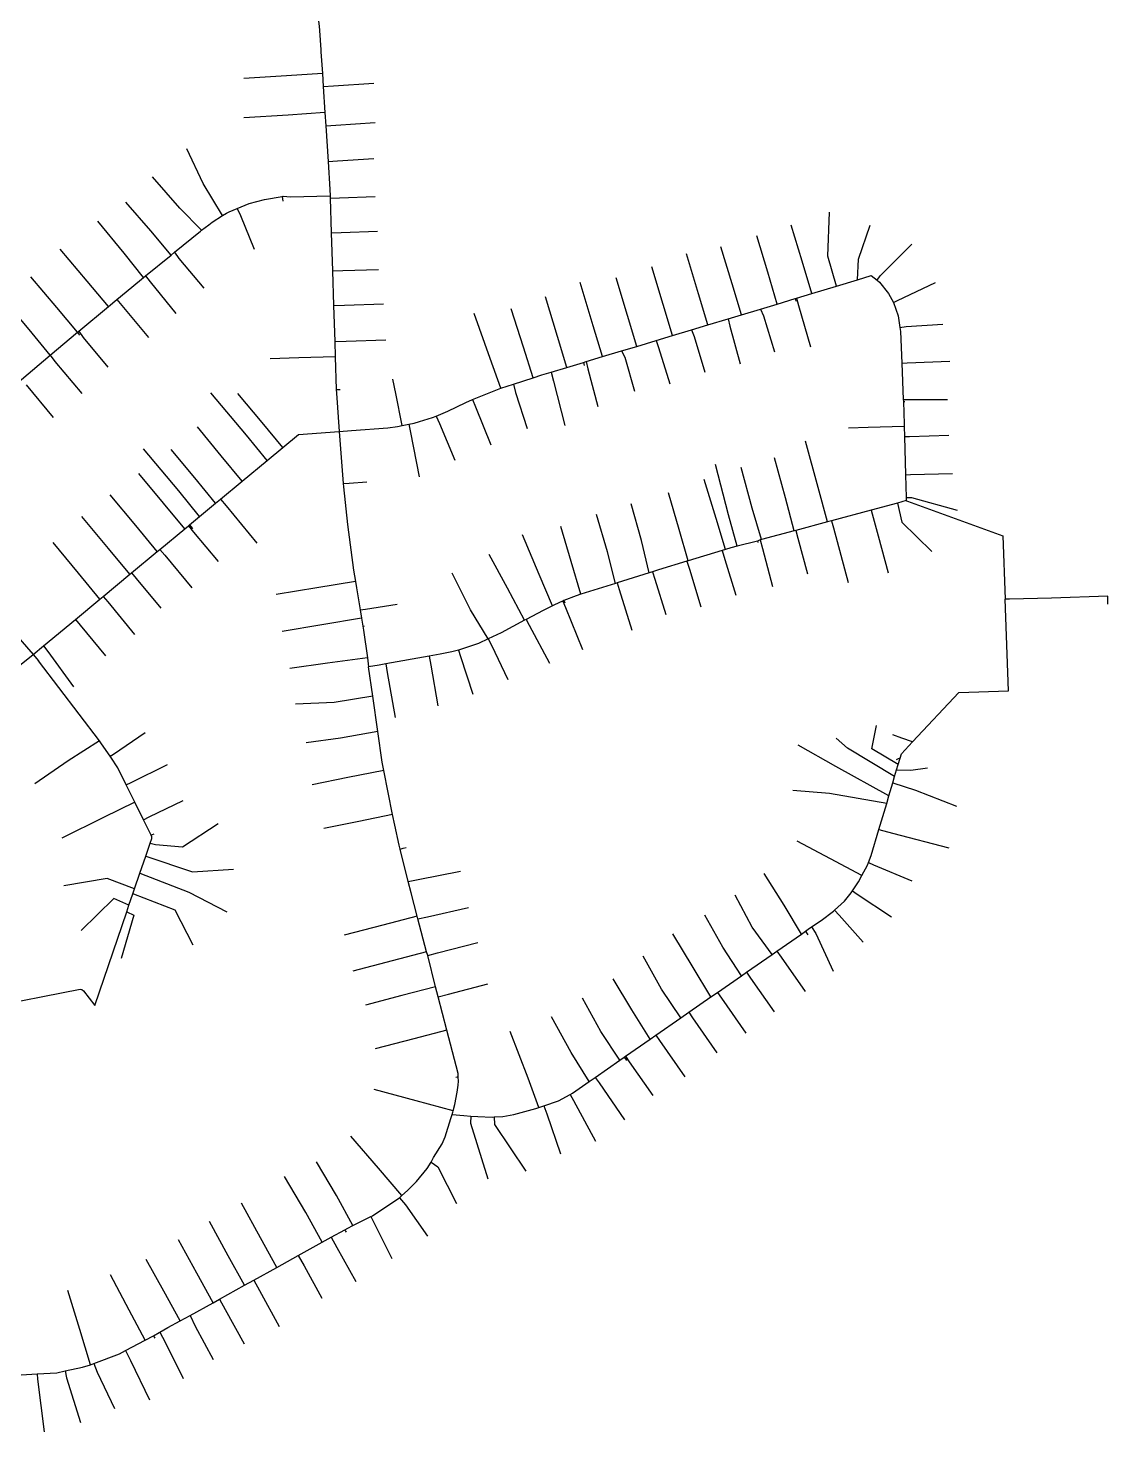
# Model space of a CAD drawing. Header units: inches. Extents: x 1024943 to 1043005, y 1856303 to 1868730.
# Drawn here: x 1041136 to 1042608, y 1863351 to 1865264 of the extents above; entities that cross this region are included whole.
import ezdxf

# ---------------------------------------------------------------- set-up
doc = ezdxf.new("R2010")
doc.units = ezdxf.units.IN
doc.header["$MEASUREMENT"] = 0
doc.layers.add('Water_Network', color=130, linetype='Continuous')

msp = doc.modelspace()

# ---------------------------------------------------------------- linework, layer by layer
at = {"layer": 'Water_Network', "elevation": 0}
for points in [[(1041489, 1865356.5), (1041496.9, 1865347.1), (1041508.6, 1865330.5), (1041517, 1865316.5), (1041525.5, 1865298.8), (1041530.7, 1865282.3), (1041530.9, 1865280.9), (1041533.1, 1865267.1), (1041533.5, 1865261.2), (1041535.2, 1865234.6), (1041535.4, 1865231.9)], [(1041535.4, 1865231.9), (1041537.3, 1865202.5), (1041538.4, 1865184.6), (1041540.7, 1865149.1), (1041541.9, 1865131.1), (1041545, 1865082.6), (1041547.5, 1865044.5)], [(1041535.4, 1865231.9), (1041537.3, 1865202.5), (1041538.4, 1865184.6), (1041540.7, 1865149.1), (1041541.9, 1865131.1), (1041545, 1865082.6), (1041547.5, 1865044.5)], [(1041488.5, 1865199.3), (1041430.4, 1865195.6)], [(1041537.3, 1865202.5), (1041488.5, 1865199.3)], [(1041552.5, 1865185.5), (1041607.5, 1865189.1)], [(1041538.4, 1865184.6), (1041552.5, 1865185.5)], [(1041540.7, 1865149.1), (1041490.8, 1865145.8)], [(1041490.8, 1865145.8), (1041430.4, 1865141.9)], [(1041541.9, 1865131.1), (1041555.5, 1865132)], [(1041555.5, 1865132), (1041609.1, 1865135.5)], [(1041375, 1865052.4), (1041352.4, 1865099.7)], [(1041545, 1865082.6), (1041558, 1865083.5)], [(1041558, 1865083.5), (1041607.5, 1865086.7)], [(1041343.2, 1865018.8), (1041305.8, 1865061.8)], [(1041203.8, 1864849.8), (1041205.6, 1864851.3), (1041245.6, 1864884.8), (1041257.2, 1864894.4), (1041277.5, 1864911.4), (1041293.4, 1864924.6), (1041296.1, 1864926.5), (1041331.1, 1864955), (1041335.9, 1864958.9), (1041371.1, 1864987.6), (1041372.7, 1864988.8), (1041382.4, 1864996.3), (1041386.9, 1864999.7), (1041401.1, 1865008.7), (1041406.6, 1865012.3), (1041410.3, 1865013.8), (1041421.3, 1865018.4), (1041437.5, 1865025.1), (1041458.5, 1865030.8), (1041482.3, 1865034.9)], [(1041203.8, 1864849.8), (1041205.6, 1864851.3), (1041245.6, 1864884.8), (1041257.2, 1864894.4), (1041277.5, 1864911.4), (1041293.4, 1864924.6), (1041296.1, 1864926.5), (1041331.1, 1864955), (1041335.9, 1864958.9), (1041371.1, 1864987.6), (1041372.7, 1864988.8), (1041382.4, 1864996.3), (1041386.9, 1864999.7), (1041401.1, 1865008.7), (1041406.6, 1865012.3), (1041410.3, 1865013.8), (1041421.3, 1865018.4), (1041437.5, 1865025.1), (1041458.5, 1865030.8), (1041482.3, 1865034.9)], [(1041401.1, 1865008.7), (1041375, 1865052.4)], [(1041482.3, 1865034.9), (1041483.7, 1865035.1), (1041493.7, 1865034.5)], [(1041482.3, 1865034.9), (1041483.7, 1865035.1), (1041493.7, 1865034.5)], [(1041482.3, 1865034.9), (1041482.9, 1865031.7)], [(1041493.7, 1865034.5), (1041547.8, 1865035.6)], [(1041493.7, 1865034.5), (1041547.8, 1865035.6)], [(1041547.5, 1865044.5), (1041547.8, 1865035.6)], [(1041547.5, 1865044.5), (1041547.8, 1865035.6)], [(1041547.8, 1865035.6), (1041547.9, 1865032.7), (1041549.4, 1864985.5), (1041551, 1864933.5), (1041552.6, 1864886.2), (1041554.1, 1864837.4), (1041554.8, 1864816.4), (1041556.2, 1864771.8)], [(1041547.8, 1865035.6), (1041547.9, 1865032.7), (1041549.4, 1864985.5), (1041551, 1864933.5), (1041552.6, 1864886.2), (1041554.1, 1864837.4), (1041554.8, 1864816.4), (1041556.2, 1864771.8)], [(1041560.5, 1865033.1), (1041609.1, 1865034.7)], [(1041303.6, 1864988.2), (1041269.6, 1865027)], [(1041372.7, 1864988.8), (1041343.2, 1865018.8)], [(1041421.3, 1865018.4), (1041425.5, 1865008.8)], [(1041482.9, 1865031.7), (1041483.4, 1865028.5)], [(1041547.9, 1865032.7), (1041560.5, 1865033.1)], [(1041267.2, 1864957.7), (1041231.3, 1865001.4)], [(1041425.5, 1865008.8), (1041444.4, 1864963)], [(1042191.2, 1864946.8), (1042176.4, 1864995.7)], [(1042226.1, 1864953.6), (1042228.4, 1865013.5)], [(1042268.2, 1864949.4), (1042283.7, 1864995.7)], [(1041331.1, 1864955), (1041303.6, 1864988.2)], [(1041549.4, 1864985.5), (1041562.8, 1864985.9)], [(1041562.8, 1864985.9), (1041612.4, 1864987.5)], [(1042144.2, 1864931.7), (1042129.3, 1864981)], [(1041216.6, 1864919.5), (1041180.1, 1864963.1)], [(1041293.4, 1864924.6), (1041267.2, 1864957.7)], [(1041335.9, 1864958.9), (1041341.7, 1864950.4)], [(1042095.8, 1864915.7), (1042080.5, 1864966.4)], [(1042297.5, 1864926.8), (1042340.6, 1864969.7)], [(1041341.7, 1864950.4), (1041375.7, 1864909.7)], [(1042001.6, 1864887.7), (1041986.2, 1864938.8)], [(1042049.8, 1864902), (1042033.4, 1864956.7)], [(1042204.6, 1864902.6), (1042191.2, 1864946.8)], [(1042237.8, 1864912.7), (1042226.1, 1864953.6)], [(1042266.6, 1864921.4), (1042268.2, 1864949.4)], [(1041175.2, 1864883.4), (1041139.8, 1864925.2)], [(1041245.6, 1864884.8), (1041216.6, 1864919.5)], [(1041296.1, 1864926.5), (1041302.5, 1864918.7)], [(1041302.5, 1864918.7), (1041337.7, 1864875.3)], [(1041551, 1864933.5), (1041565.4, 1864934)], [(1041565.4, 1864934), (1041614, 1864935.5)], [(1041953, 1864872.6), (1041937.5, 1864924.1)], [(1042157.3, 1864888.3), (1042144.2, 1864931.7)], [(1042181.7, 1864895.7), (1042183.3, 1864896.1), (1042204.6, 1864902.6), (1042237.8, 1864912.7), (1042266.6, 1864921.4), (1042285.3, 1864927), (1042293.2, 1864920.9), (1042296.5, 1864918.3), (1042309, 1864902.6), (1042315.7, 1864890.4), (1042322, 1864872.3), (1042324.4, 1864856.5), (1042325.3, 1864851), (1042326.9, 1864807.8), (1042328.9, 1864758), (1042329.4, 1864755.3)], [(1042181.7, 1864895.7), (1042183.3, 1864896.1), (1042204.6, 1864902.6), (1042237.8, 1864912.7), (1042266.6, 1864921.4), (1042285.3, 1864927), (1042293.2, 1864920.9), (1042296.5, 1864918.3), (1042309, 1864902.6), (1042315.7, 1864890.4), (1042322, 1864872.3), (1042324.4, 1864856.5), (1042325.3, 1864851), (1042326.9, 1864807.8), (1042328.9, 1864758), (1042329.4, 1864755.3)], [(1042293.2, 1864920.9), (1042297.5, 1864926.8)], [(1041906.4, 1864858.8), (1041888.7, 1864917.6)], [(1042062.6, 1864859.8), (1042049.8, 1864902)], [(1042108.5, 1864873.6), (1042095.8, 1864915.7)], [(1042321.3, 1864893.1), (1042373.1, 1864917.6)], [(1041137.9, 1864853.6), (1041102, 1864896.5)], [(1041203.8, 1864849.8), (1041175.2, 1864883.4)], [(1041257.2, 1864894.4), (1041263.8, 1864886.5)], [(1041263.8, 1864886.5), (1041300.3, 1864842.8)], [(1041552.6, 1864886.2), (1041567.5, 1864886.7)], [(1041567.5, 1864886.7), (1041620.5, 1864888.4)], [(1041811.3, 1864829.5), (1041794.4, 1864881.9)], [(1041857.8, 1864844.2), (1041841.6, 1864898.1)], [(1041893, 1864808.7), (1041896.8, 1864809.8), (1041919.2, 1864816.6), (1041945.2, 1864824.4), (1041965.7, 1864830.6), (1041992.4, 1864838.6), (1042014.4, 1864845.3), (1042040.5, 1864853.1), (1042062.6, 1864859.8), (1042090.2, 1864868.1), (1042108.5, 1864873.6), (1042134.5, 1864881.4)], [(1041893, 1864808.7), (1041896.8, 1864809.8), (1041919.2, 1864816.6), (1041945.2, 1864824.4), (1041965.7, 1864830.6), (1041992.4, 1864838.6), (1042014.4, 1864845.3), (1042040.5, 1864853.1), (1042062.6, 1864859.8), (1042090.2, 1864868.1), (1042108.5, 1864873.6), (1042134.5, 1864881.4)], [(1042014.4, 1864845.3), (1042001.6, 1864887.7)], [(1042134.5, 1864881.4), (1042157.3, 1864888.3), (1042181.7, 1864895.7)], [(1042134.5, 1864881.4), (1042157.3, 1864888.3), (1042181.7, 1864895.7)], [(1042134.5, 1864881.4), (1042138.7, 1864872.2)], [(1042181.7, 1864895.7), (1042182.2, 1864894)], [(1042182.2, 1864894), (1042182.7, 1864892.3)], [(1042183.3, 1864896.1), (1042186.1, 1864886.1)], [(1042186.1, 1864886.1), (1042202.4, 1864829.9)], [(1042315.7, 1864890.4), (1042321.3, 1864893.1)], [(1041765.8, 1864814.2), (1041744.1, 1864875.4)], [(1041965.7, 1864830.6), (1041953, 1864872.6)], [(1042090.2, 1864868.1), (1042092.6, 1864858.2)], [(1042138.7, 1864872.2), (1042153.5, 1864823.1)], [(1040968, 1864652.5), (1040973.6, 1864657.1), (1041011.1, 1864688.5), (1041013.4, 1864690.4), (1041049.2, 1864720.4), (1041051.5, 1864722.3), (1041087.7, 1864752.6), (1041089.2, 1864753.9), (1041125.5, 1864784.2), (1041127.1, 1864785.6), (1041166.5, 1864818.5), (1041203.8, 1864849.8)], [(1040968, 1864652.5), (1040973.6, 1864657.1), (1041011.1, 1864688.5), (1041013.4, 1864690.4), (1041049.2, 1864720.4), (1041051.5, 1864722.3), (1041087.7, 1864752.6), (1041089.2, 1864753.9), (1041125.5, 1864784.2), (1041127.1, 1864785.6), (1041166.5, 1864818.5), (1041203.8, 1864849.8)], [(1041166.5, 1864818.5), (1041137.9, 1864853.6)], [(1041203.8, 1864849.8), (1041204.8, 1864847.7)], [(1041204.8, 1864847.7), (1041206.2, 1864845.9)], [(1041205.6, 1864851.3), (1041211.3, 1864842.6)], [(1041211.3, 1864842.6), (1041245.1, 1864802.2)], [(1041870.6, 1864801.9), (1041857.8, 1864844.2)], [(1041919.2, 1864816.6), (1041906.4, 1864858.8)], [(1042040.5, 1864853.1), (1042043.8, 1864844.2)], [(1042043.8, 1864844.2), (1042058.6, 1864795.5)], [(1042092.6, 1864858.2), (1042106.8, 1864806.7)], [(1042324.4, 1864856.5), (1042332.9, 1864857.8)], [(1042332.9, 1864857.8), (1042382.9, 1864860.7)], [(1041554.1, 1864837.4), (1041569.7, 1864837.9)], [(1041569.7, 1864837.9), (1041623.8, 1864839.6)], [(1041824.7, 1864787.9), (1041811.3, 1864829.5)], [(1041945.2, 1864824.4), (1041949.3, 1864815.8)], [(1041992.4, 1864838.6), (1041995.3, 1864828.9)], [(1041995.3, 1864828.9), (1042010.8, 1864779.4)], [(1041166.5, 1864818.5), (1041172.7, 1864810.2)], [(1041172.7, 1864810.2), (1041209.3, 1864766.4)], [(1041505.3, 1864814.8), (1041466.1, 1864813.6)], [(1041554.8, 1864816.4), (1041505.3, 1864814.8)], [(1041577.1, 1864716), (1041626.5, 1864719.8), (1041639.6, 1864721.6), (1041646, 1864722.8), (1041655.1, 1864724.6), (1041662.2, 1864726), (1041669.7, 1864728.1), (1041687.2, 1864733.9), (1041692.4, 1864735.7), (1041708.3, 1864742.5), (1041732.7, 1864754.3), (1041741.9, 1864758), (1041780.3, 1864773.6), (1041797.7, 1864779.2), (1041824.7, 1864787.9), (1041836.3, 1864791.6), (1041849.3, 1864795.5), (1041870.6, 1864801.9), (1041893, 1864808.7)], [(1041577.1, 1864716), (1041626.5, 1864719.8), (1041639.6, 1864721.6), (1041646, 1864722.8), (1041655.1, 1864724.6), (1041662.2, 1864726), (1041669.7, 1864728.1), (1041687.2, 1864733.9), (1041692.4, 1864735.7), (1041708.3, 1864742.5), (1041732.7, 1864754.3), (1041741.9, 1864758), (1041780.3, 1864773.6), (1041797.7, 1864779.2), (1041824.7, 1864787.9), (1041836.3, 1864791.6), (1041849.3, 1864795.5), (1041870.6, 1864801.9), (1041893, 1864808.7)], [(1041780.3, 1864773.6), (1041765.8, 1864814.2)], [(1041893, 1864808.7), (1041893.6, 1864806.7)], [(1041893.6, 1864806.7), (1041894.2, 1864804.6)], [(1041896.8, 1864809.8), (1041898.9, 1864800.1)], [(1041949.3, 1864815.8), (1041962.8, 1864769.5)], [(1042326.9, 1864807.8), (1042334.2, 1864808.1)], [(1042334.2, 1864808.1), (1042392.6, 1864810.4)], [(1041637.4, 1864766.4), (1041633.5, 1864786)], [(1041849.3, 1864795.5), (1041852.5, 1864783.4)], [(1041898.9, 1864800.1), (1041912.7, 1864748.6)], [(1041133.4, 1864778), (1041170.3, 1864733.9)], [(1041433.9, 1864709.7), (1041385.3, 1864767.5)], [(1041455.1, 1864726.8), (1041422.2, 1864766.4)], [(1041556.2, 1864771.8), (1041558.9, 1864771.9)], [(1041556.2, 1864771.8), (1041556.4, 1864766.8)], [(1041556.2, 1864771.8), (1041556.4, 1864766.8)], [(1041556.4, 1864766.8), (1041560.3, 1864714.8)], [(1041556.4, 1864766.8), (1041560.3, 1864714.8)], [(1041558.9, 1864771.9), (1041561.5, 1864771.9)], [(1041646, 1864722.8), (1041637.4, 1864766.4)], [(1041797.7, 1864779.2), (1041800.7, 1864767.6)], [(1041800.7, 1864767.6), (1041816.3, 1864718.7)], [(1041852.5, 1864783.4), (1041867.6, 1864722.6)], [(1041741.9, 1864758), (1041745.9, 1864748.1)], [(1041745.9, 1864748.1), (1041766.8, 1864696.6)], [(1042328.9, 1864758), (1042335.6, 1864758.3)], [(1042329.4, 1864755.3), (1042330.3, 1864755.3), (1042331.1, 1864755.4)], [(1042329.4, 1864755.3), (1042330.1, 1864724.4), (1042330.2, 1864721.6), (1042330.6, 1864707.8), (1042332.2, 1864655.7), (1042333.1, 1864624.9), (1042332.9, 1864620.5)], [(1042329.4, 1864755.3), (1042330.1, 1864724.4), (1042330.2, 1864721.6), (1042330.6, 1864707.8), (1042332.2, 1864655.7), (1042333.1, 1864624.9), (1042332.9, 1864620.5)], [(1042335.6, 1864758.3), (1042389.4, 1864758.3)], [(1041692.4, 1864735.7), (1041696.8, 1864725.3)], [(1041356.1, 1864587.3), (1041370, 1864598.8), (1041391.8, 1864616.9), (1041398.4, 1864622.3), (1041428.2, 1864647.1), (1041461.9, 1864675), (1041483.3, 1864692.7), (1041504.8, 1864710.5)], [(1041356.1, 1864587.3), (1041370, 1864598.8), (1041391.8, 1864616.9), (1041398.4, 1864622.3), (1041428.2, 1864647.1), (1041461.9, 1864675), (1041483.3, 1864692.7), (1041504.8, 1864710.5)], [(1041399.6, 1864681.5), (1041367, 1864720.9)], [(1041461.9, 1864675), (1041433.9, 1864709.7)], [(1041483.3, 1864692.7), (1041455.1, 1864726.8)], [(1041504.8, 1864710.5), (1041560.3, 1864714.8)], [(1041504.8, 1864710.5), (1041560.3, 1864714.8)], [(1041560.3, 1864714.8), (1041577.1, 1864716)], [(1041560.3, 1864714.8), (1041577.1, 1864716)], [(1041560.3, 1864714.8), (1041565.6, 1864643.8), (1041566, 1864639), (1041571.5, 1864588), (1041579.7, 1864525.8), (1041582.3, 1864510.4), (1041583.8, 1864501.6), (1041588.8, 1864471.6), (1041590.7, 1864460.3), (1041592.6, 1864449.3)], [(1041560.3, 1864714.8), (1041565.6, 1864643.8), (1041566, 1864639), (1041571.5, 1864588), (1041579.7, 1864525.8), (1041582.3, 1864510.4), (1041583.8, 1864501.6), (1041588.8, 1864471.6), (1041590.7, 1864460.3), (1041592.6, 1864449.3)], [(1041655.1, 1864724.6), (1041657.3, 1864713.3)], [(1041657.3, 1864713.3), (1041669.3, 1864652.7)], [(1041696.8, 1864725.3), (1041718, 1864675.4)], [(1042281.3, 1864720.1), (1042254.4, 1864719.3)], [(1042330.2, 1864721.6), (1042281.3, 1864720.1)], [(1042337.5, 1864708), (1042391, 1864709.6)], [(1041341.7, 1864633.7), (1041293.7, 1864690.8)], [(1041363.3, 1864651.3), (1041331.2, 1864690)], [(1042212.9, 1864638.4), (1042195.9, 1864701.5)], [(1042330.6, 1864707.8), (1042337.5, 1864708)], [(1041428.2, 1864647.1), (1041399.6, 1864681.5)], [(1042168.3, 1864624.3), (1042153.7, 1864678.7)], [(1041321, 1864616.9), (1041287.3, 1864657.5)], [(1041391.8, 1864616.9), (1041363.3, 1864651.3)], [(1042090.6, 1864601), (1042072.9, 1864669.5)], [(1042123.1, 1864610.2), (1042108.2, 1864665.7)], [(1042332.2, 1864655.7), (1042338.9, 1864655.9)], [(1042338.9, 1864655.9), (1042395.9, 1864657.6)], [(1041370, 1864598.8), (1041341.7, 1864633.7)], [(1041565.6, 1864643.8), (1041573.8, 1864644.4)], [(1041573.8, 1864644.4), (1041597.8, 1864646.2)], [(1042074, 1864596.2), (1042057.8, 1864649.4)], [(1042225.5, 1864591.4), (1042212.9, 1864638.4)], [(1040959.2, 1864622.4), (1040994.7, 1864581.4), (1041071.9, 1864492.6), (1041076.1, 1864487.7), (1041094.7, 1864466.3), (1041143, 1864410.7)], [(1040959.2, 1864622.4), (1040994.7, 1864581.4), (1041071.9, 1864492.6), (1041076.1, 1864487.7), (1041094.7, 1864466.3), (1041143, 1864410.7)], [(1041282.9, 1864586.5), (1041248.3, 1864628.3)], [(1041349.8, 1864582.1), (1041321, 1864616.9)], [(1041398.4, 1864622.3), (1041406, 1864613.2)], [(1041406, 1864613.2), (1041448, 1864562.4)], [(1041972.4, 1864566.3), (1041958.2, 1864616)], [(1042023.6, 1864581.2), (1042009.1, 1864630.9)], [(1042332.9, 1864620.5), (1042321.1, 1864617.1), (1042285.3, 1864607.5), (1042231.4, 1864593), (1042225.5, 1864591.4), (1042182.6, 1864579.9), (1042180.4, 1864579.3), (1042135.9, 1864567.4), (1042133.9, 1864566.8), (1042130.5, 1864565.2)], [(1042180.4, 1864579.3), (1042168.3, 1864624.3)], [(1042321.1, 1864617.1), (1042327, 1864591)], [(1042332.9, 1864620.5), (1042333.3, 1864620.3), (1042334.8, 1864619.8)], [(1042333.1, 1864624.9), (1042340, 1864624.7)], [(1042334.8, 1864619.8), (1042464.8, 1864572.5)], [(1042334.8, 1864619.8), (1042464.8, 1864572.5)], [(1042340, 1864624.7), (1042402.4, 1864607.2)], [(1041245.8, 1864555), (1041209.3, 1864599)], [(1041925.9, 1864550.8), (1041911, 1864601.6)], [(1042086.8, 1864553.9), (1042074, 1864596.2)], [(1042102.7, 1864558.4), (1042090.6, 1864601)], [(1042135.9, 1864567.4), (1042123.1, 1864610.2)], [(1042285.3, 1864607.5), (1042294.7, 1864572.3)], [(1041143, 1864410.7), (1041157.1, 1864422.4), (1041200.7, 1864458.5), (1041234.1, 1864486.2), (1041238.5, 1864489.9), (1041274.8, 1864520), (1041277.2, 1864521.9), (1041312.3, 1864551), (1041316, 1864554), (1041349.8, 1864582.1), (1041354.7, 1864586.1), (1041356.1, 1864587.3)], [(1041143, 1864410.7), (1041157.1, 1864422.4), (1041200.7, 1864458.5), (1041234.1, 1864486.2), (1041238.5, 1864489.9), (1041274.8, 1864520), (1041277.2, 1864521.9), (1041312.3, 1864551), (1041316, 1864554), (1041349.8, 1864582.1), (1041354.7, 1864586.1), (1041356.1, 1864587.3)], [(1041312.3, 1864551), (1041282.9, 1864586.5)], [(1041354.7, 1864586.1), (1041361.8, 1864577.5)], [(1041356.1, 1864587.3), (1041358.3, 1864584.6)], [(1041358.3, 1864584.6), (1041360.5, 1864581.9)], [(1041361.8, 1864577.5), (1041395.2, 1864537.3)], [(1041876.6, 1864537.7), (1041862.5, 1864585.1)], [(1042035.9, 1864538.4), (1042023.6, 1864581.2)], [(1042182.6, 1864579.9), (1042185.5, 1864569.1)], [(1042231.4, 1864593), (1042234, 1864583.3)], [(1042234, 1864583.3), (1042254, 1864508.7)], [(1042327, 1864591), (1042367.7, 1864551.1)], [(1041205, 1864521.4), (1041170.3, 1864563.3)], [(1041832.6, 1864519.8), (1041810.1, 1864573.8)], [(1042130.5, 1864565.2), (1042102.7, 1864558.4), (1042094.1, 1864556.1), (1042086.8, 1864553.9), (1042082.1, 1864552.5), (1042035.9, 1864538.4), (1042034.1, 1864537.9), (1041995.5, 1864526.1), (1041987.1, 1864523.5), (1041982.8, 1864522.1), (1041939, 1864508.4), (1041936.8, 1864507.7), (1041889.5, 1864492.9), (1041883.2, 1864490.9), (1041866.6, 1864484.2)], [(1041982.8, 1864522.1), (1041972.4, 1864566.3)], [(1042130.5, 1864565.2), (1042130.7, 1864564.3), (1042131, 1864563.3)], [(1042133.9, 1864566.8), (1042137, 1864555)], [(1042185.5, 1864569.1), (1042198.5, 1864520.6)], [(1042294.7, 1864572.3), (1042308.2, 1864522)], [(1042464.8, 1864572.5), (1042467.7, 1864486.3)], [(1042464.8, 1864572.5), (1042467.7, 1864486.3)], [(1041274.8, 1864520), (1041245.8, 1864555)], [(1041316, 1864554), (1041322.4, 1864546.3)], [(1041322.4, 1864546.3), (1041359.5, 1864501.6)], [(1041789.4, 1864501.3), (1041764.8, 1864547.1)], [(1041889.5, 1864492.9), (1041876.6, 1864537.7)], [(1041936.8, 1864507.7), (1041925.9, 1864550.8)], [(1042034.1, 1864537.9), (1042037.5, 1864526.8)], [(1042082.1, 1864552.5), (1042085.8, 1864540.4)], [(1042085.8, 1864540.4), (1042100.6, 1864491.6)], [(1042137, 1864555), (1042150.9, 1864503.5)], [(1041234.1, 1864486.2), (1041205, 1864521.4)], [(1041277.2, 1864521.9), (1041283.7, 1864514.1)], [(1041739.1, 1864471.4), (1041714.1, 1864521.4)], [(1041850.9, 1864477), (1041832.6, 1864519.8)], [(1041987.1, 1864523.5), (1041990.4, 1864513.3)], [(1042037.5, 1864526.8), (1042053, 1864475.7)], [(1041283.7, 1864514.1), (1041317.1, 1864473.8)], [(1041529.7, 1864501.6), (1041474.5, 1864492.3)], [(1041582.3, 1864510.4), (1041529.7, 1864501.6)], [(1041813, 1864457.4), (1041789.4, 1864501.3)], [(1041939, 1864508.4), (1041941.8, 1864499.4)], [(1041941.8, 1864499.4), (1041959.2, 1864444)], [(1041990.4, 1864513.3), (1042005.4, 1864465.1)], [(1041238.5, 1864489.9), (1041244.8, 1864482.4)], [(1041244.8, 1864482.4), (1041281.4, 1864438.1)], [(1041596.3, 1864472.7), (1041639.2, 1864479.5)], [(1041866.6, 1864484.2), (1041864.9, 1864483.5), (1041861.3, 1864482), (1041850.9, 1864477), (1041838.2, 1864470.9), (1041814.9, 1864458.4), (1041813, 1864457.4), (1041780.9, 1864440.1), (1041763.3, 1864431.9), (1041750.1, 1864425.7), (1041722.7, 1864416.7), (1041713.8, 1864414.5), (1041697.9, 1864411.1), (1041682.8, 1864408.4), (1041623.7, 1864398), (1041614.7, 1864396.4)], [(1041864.9, 1864483.5), (1041868.5, 1864474.7)], [(1041866.6, 1864484.2), (1041867.2, 1864482.7)], [(1041867.2, 1864482.7), (1041867.8, 1864481.2)], [(1042472.5, 1864361.1), (1042467.7, 1864486.3)], [(1042473.8, 1864486.3), (1042467.7, 1864486.3)], [(1042472.5, 1864361.1), (1042467.7, 1864486.3)], [(1042473.8, 1864486.3), (1042467.7, 1864486.3)], [(1042607.9, 1864479.4), (1042607.6, 1864490.1), (1042531, 1864487.7), (1042473.8, 1864486.3)], [(1041590.7, 1864460.3), (1041536.7, 1864451.2)], [(1041588.8, 1864471.6), (1041596.3, 1864472.7)], [(1041763.3, 1864431.9), (1041739.1, 1864471.4)], [(1041868.5, 1864474.7), (1041891.7, 1864417.5)], [(1041200.7, 1864458.5), (1041207.1, 1864450.8)], [(1041207.1, 1864450.8), (1041241.8, 1864409)], [(1041536.7, 1864451.2), (1041482.4, 1864442.1)], [(1041592.6, 1864449.3), (1041593.5, 1864449.5), (1041594.5, 1864449.6)], [(1041592.6, 1864449.3), (1041593.5, 1864443.7)], [(1041592.6, 1864449.3), (1041593.5, 1864443.7)], [(1041593.5, 1864443.7), (1041598.6, 1864406.2), (1041600.3, 1864393.9)], [(1041593.5, 1864443.7), (1041598.6, 1864406.2), (1041600.3, 1864393.9)], [(1041814.9, 1864458.4), (1041819.1, 1864450.6)], [(1041819.1, 1864450.6), (1041846.8, 1864399)], [(1041157.1, 1864422.4), (1041163.1, 1864414.7)], [(1041763.3, 1864431.9), (1041767.8, 1864423.5)], [(1041767.8, 1864423.5), (1041789.9, 1864376.5)], [(1041090.6, 1864369.1), (1041093.5, 1864371.4), (1041143, 1864410.7)], [(1041143, 1864410.7), (1041150.6, 1864401.9)], [(1041163.1, 1864414.7), (1041198.1, 1864366.7)], [(1041598.6, 1864406.2), (1041544.1, 1864398.8)], [(1041682.8, 1864408.4), (1041685, 1864396.1)], [(1041722.7, 1864416.7), (1041725.4, 1864408.2)], [(1041725.4, 1864408.2), (1041742.3, 1864356.7)], [(1041303.9, 1864164.7), (1041293.7, 1864185.3), (1041281.6, 1864209.7), (1041270, 1864233), (1041258.5, 1864256.5), (1041248.8, 1864270.9), (1041247.9, 1864272.2), (1041236.5, 1864289.1), (1041233.5, 1864293), (1041150.6, 1864401.9)], [(1041544.1, 1864398.8), (1041493, 1864391.8)], [(1041614.7, 1864396.4), (1041600.3, 1864393.9)], [(1041614.7, 1864396.4), (1041600.3, 1864393.9)], [(1041643.4, 1864145.7), (1041642.1, 1864150.9), (1041636, 1864178.1), (1041633.1, 1864192.7), (1041620.9, 1864252.9), (1041618.7, 1864263.9), (1041612.7, 1864305.8), (1041605.9, 1864353.9), (1041600.3, 1864393.9)], [(1041643.4, 1864145.7), (1041642.1, 1864150.9), (1041636, 1864178.1), (1041633.1, 1864192.7), (1041620.9, 1864252.9), (1041618.7, 1864263.9), (1041612.7, 1864305.8), (1041605.9, 1864353.9), (1041600.3, 1864393.9)], [(1041623.7, 1864398), (1041625.7, 1864386.4)], [(1041625.7, 1864386.4), (1041636.5, 1864325)], [(1041685, 1864396.1), (1041694.7, 1864340.8)], [(1041553.4, 1864345.2), (1041500.9, 1864342.9)], [(1041605.9, 1864353.9), (1041553.4, 1864345.2)], [(1042324.7, 1864269.7), (1042326.4, 1864275.5), (1042341.6, 1864291.7), (1042404.5, 1864358.8), (1042472.5, 1864361.1)], [(1042324.7, 1864269.7), (1042326.4, 1864275.5), (1042341.6, 1864291.7), (1042404.5, 1864358.8), (1042472.5, 1864361.1)], [(1042286.3, 1864282.2), (1042292.5, 1864313.8)], [(1041233.5, 1864293), (1041190.8, 1864265.7)], [(1041252.7, 1864274.8), (1041296, 1864304.6)], [(1041562, 1864296.9), (1041515.4, 1864290.2)], [(1041612.7, 1864305.8), (1041562, 1864296.9)], [(1042253.1, 1864283), (1042237.7, 1864296.6)], [(1042327.2, 1864296.8), (1042314.9, 1864301.1)], [(1042341.6, 1864291.7), (1042327.2, 1864296.8)], [(1041247.9, 1864272.2), (1041252.7, 1864274.8)], [(1042237.1, 1864258.2), (1042185.9, 1864287.3)], [(1042317.2, 1864244.3), (1042253.1, 1864283)], [(1042285.3, 1864136.8), (1042295.9, 1864172.2), (1042306.4, 1864207.8), (1042309.5, 1864218.4), (1042314.6, 1864235.7), (1042317.2, 1864244.3), (1042319.9, 1864253.4), (1042322.1, 1864260.9), (1042324.7, 1864269.7)], [(1042285.3, 1864136.8), (1042295.9, 1864172.2), (1042306.4, 1864207.8), (1042309.5, 1864218.4), (1042314.6, 1864235.7), (1042317.2, 1864244.3), (1042319.9, 1864253.4), (1042322.1, 1864260.9), (1042324.7, 1864269.7)], [(1042322.1, 1864260.9), (1042286.3, 1864282.2)], [(1042322.1, 1864268.4), (1042319.2, 1864267.3)], [(1042324.7, 1864269.7), (1042322.1, 1864268.4)], [(1041190.8, 1864265.7), (1041145.3, 1864234.5)], [(1041276.7, 1864236.3), (1041326.4, 1864260.9)], [(1041620.9, 1864252.9), (1041572.2, 1864243)], [(1042309.5, 1864218.4), (1042237.1, 1864258.2)], [(1042319.9, 1864253.4), (1042339.4, 1864253.2)], [(1042339.4, 1864253.2), (1042361.8, 1864256.4)], [(1041270, 1864233), (1041276.7, 1864236.3)], [(1041572.2, 1864243), (1041523.4, 1864233.2)], [(1042314.6, 1864235.7), (1042345.7, 1864225.9)], [(1041301.4, 1864189.5), (1041347.6, 1864212)], [(1042228.3, 1864221.4), (1042178.6, 1864225.5)], [(1042306.4, 1864207.8), (1042228.3, 1864221.4)], [(1042345.7, 1864225.9), (1042401.4, 1864204)], [(1041281.6, 1864209.7), (1041239, 1864188.6)], [(1041633.1, 1864192.7), (1041587.1, 1864183.3)], [(1041239, 1864188.6), (1041182.3, 1864160.4)], [(1041293.7, 1864185.3), (1041301.4, 1864189.5)], [(1041346.9, 1864148.7), (1041395.2, 1864180.3)], [(1041587.1, 1864183.3), (1041539.3, 1864173.7)], [(1041077.4, 1863929.2), (1041207.1, 1863954.7), (1041209.4, 1863954.5), (1041211.8, 1863952.4), (1041227.2, 1863932.7), (1041270.7, 1864060.2), (1041273.7, 1864069), (1041279.1, 1864084.8), (1041281.4, 1864091.5), (1041288.7, 1864112.7), (1041296.6, 1864135.9), (1041302.6, 1864153.7), (1041304.7, 1864159.9), (1041304.7, 1864162.5), (1041303.9, 1864164.7)], [(1041302.6, 1864153.7), (1041310, 1864151.7), (1041346.9, 1864148.7)], [(1041303.9, 1864164.7), (1041306, 1864165.5)], [(1041306, 1864165.5), (1041308.1, 1864166.3)], [(1042229.7, 1864132.3), (1042184.6, 1864156.4)], [(1042295.9, 1864172.2), (1042314.5, 1864167.3)], [(1042314.5, 1864167.3), (1042390.9, 1864147.1)], [(1041296.6, 1864135.9), (1041360.2, 1864114.7)], [(1041643.4, 1864145.7), (1041647.5, 1864146.7)], [(1041722.4, 1863840), (1041707, 1863898.9), (1041695.2, 1863944.4), (1041691.7, 1863957.9), (1041681, 1864000.6), (1041679.3, 1864005.4), (1041667.5, 1864050.8), (1041666.6, 1864054.1), (1041658.3, 1864085.9), (1041654.4, 1864101.5), (1041643.4, 1864145.7)], [(1041722.4, 1863840), (1041707, 1863898.9), (1041695.2, 1863944.4), (1041691.7, 1863957.9), (1041681, 1864000.6), (1041679.3, 1864005.4), (1041667.5, 1864050.8), (1041666.6, 1864054.1), (1041658.3, 1864085.9), (1041654.4, 1864101.5), (1041643.4, 1864145.7)], [(1041647.5, 1864146.7), (1041651.7, 1864147.8)], [(1042195.6, 1864033.7), (1042199.4, 1864036.4), (1042204, 1864039.5), (1042217.1, 1864048.5), (1042233.8, 1864061.1), (1042235.3, 1864062.5), (1042248.9, 1864074.7), (1042258, 1864085.8), (1042259.8, 1864088.6), (1042268.1, 1864101), (1042272.6, 1864109.4), (1042280.2, 1864123.7), (1042281.4, 1864127.3), (1042285.3, 1864136.8)], [(1042195.6, 1864033.7), (1042199.4, 1864036.4), (1042204, 1864039.5), (1042217.1, 1864048.5), (1042233.8, 1864061.1), (1042235.3, 1864062.5), (1042248.9, 1864074.7), (1042258, 1864085.8), (1042259.8, 1864088.6), (1042268.1, 1864101), (1042272.6, 1864109.4), (1042280.2, 1864123.7), (1042281.4, 1864127.3), (1042285.3, 1864136.8)], [(1041360.2, 1864114.7), (1041416.3, 1864118.1)], [(1041668, 1864104.2), (1041725.6, 1864115.6)], [(1042272.6, 1864109.4), (1042229.7, 1864132.3)], [(1042281.4, 1864127.3), (1042288.5, 1864124.3)], [(1042288.5, 1864124.3), (1042340.6, 1864102.2)], [(1041244, 1864105.4), (1041184.9, 1864095.6)], [(1041281.4, 1864091.5), (1041244, 1864105.4)], [(1041288.7, 1864112.7), (1041355.1, 1864086.7)], [(1041654.4, 1864101.5), (1041668, 1864104.2)], [(1042166.7, 1864069), (1042139.3, 1864112.5)], [(1041253, 1864078.2), (1041208.7, 1864034.8)], [(1041273.7, 1864069), (1041253, 1864078.2)], [(1041279.1, 1864084.8), (1041280.1, 1864084.5), (1041336.4, 1864062.8)], [(1041355.1, 1864086.7), (1041407, 1864059.9)], [(1042123.1, 1864039.3), (1042100, 1864083)], [(1042259.8, 1864088.6), (1042266.2, 1864084.3)], [(1042266.2, 1864084.3), (1042312.8, 1864053.3)], [(1041270.7, 1864060.2), (1041280.5, 1864055.6)], [(1041336.4, 1864062.8), (1041360.8, 1864015)], [(1041680.6, 1864053.2), (1041736.3, 1864066)], [(1042190.2, 1864029.9), (1042166.7, 1864069)], [(1042235.3, 1864062.5), (1042241.5, 1864055.5)], [(1041280.5, 1864055.6), (1041262.9, 1863996.5)], [(1041619.6, 1864041.9), (1041567.1, 1864028.2)], [(1041666.6, 1864054.1), (1041619.6, 1864041.9)], [(1041667.5, 1864050.8), (1041680.6, 1864053.2)], [(1042083.3, 1864012), (1042058.5, 1864055.7)], [(1042150.3, 1864002.2), (1042123.1, 1864039.3)], [(1042204, 1864039.5), (1042209.8, 1864030.6)], [(1042241.5, 1864055.5), (1042274.5, 1864018.9)], [(1041948.8, 1863862.1), (1041950.5, 1863863.3), (1041984.1, 1863886.7), (1041991.7, 1863892), (1042025.8, 1863915.7), (1042036.6, 1863923.2), (1042066.7, 1863944.1), (1042075.7, 1863950.4), (1042108.4, 1863973.1), (1042115.2, 1863977.8), (1042150.3, 1864002.2), (1042156.8, 1864006.7), (1042190.2, 1864029.9), (1042195.6, 1864033.7)], [(1041948.8, 1863862.1), (1041950.5, 1863863.3), (1041984.1, 1863886.7), (1041991.7, 1863892), (1042025.8, 1863915.7), (1042036.6, 1863923.2), (1042066.7, 1863944.1), (1042075.7, 1863950.4), (1042108.4, 1863973.1), (1042115.2, 1863977.8), (1042150.3, 1864002.2), (1042156.8, 1864006.7), (1042190.2, 1864029.9), (1042195.6, 1864033.7)], [(1042042.7, 1863984.1), (1042014.9, 1864030)], [(1042195.6, 1864033.7), (1042197.2, 1864031.4)], [(1042197.2, 1864031.4), (1042198.9, 1864029)], [(1042209.8, 1864030.6), (1042233.5, 1863979.2)], [(1041679.3, 1864005.4), (1041632.4, 1863993.2)], [(1041681, 1864000.6), (1041694.2, 1864004.1)], [(1041694.2, 1864004.1), (1041749.3, 1864018.4)], [(1042108.4, 1863973.1), (1042083.3, 1864012)], [(1042156.8, 1864006.7), (1042162.6, 1863998.3)], [(1041632.4, 1863993.2), (1041579, 1863979.3)], [(1041999.7, 1863954.7), (1041974.6, 1863999.9)], [(1042066.7, 1863944.1), (1042042.7, 1863984.1)], [(1042162.6, 1863998.3), (1042195.2, 1863951.4)], [(1041958.9, 1863926.6), (1041933.5, 1863968.7)], [(1042115.2, 1863977.8), (1042120.8, 1863969.8)], [(1042120.8, 1863969.8), (1042152.9, 1863923.7)], [(1041645.7, 1863945.9), (1041596.2, 1863933)], [(1041691.7, 1863957.9), (1041645.7, 1863945.9)], [(1041695.2, 1863944.4), (1041709.2, 1863948.1)], [(1041709.2, 1863948.1), (1041762.8, 1863962)], [(1042025.8, 1863915.7), (1041999.7, 1863954.7)], [(1042075.7, 1863950.4), (1042081.1, 1863942.7)], [(1041917, 1863897.2), (1041891.7, 1863942.7)], [(1041984.1, 1863886.7), (1041958.9, 1863926.6)], [(1042081.1, 1863942.7), (1042114.5, 1863894.6)], [(1041876.3, 1863868.4), (1041849.4, 1863917)], [(1042036.6, 1863923.2), (1042041.8, 1863915.8)], [(1042041.8, 1863915.8), (1042074.9, 1863868.1)], [(1041662, 1863887.2), (1041609.4, 1863873.5)], [(1041707, 1863898.9), (1041662, 1863887.2)], [(1041817.7, 1863833.7), (1041793.2, 1863897.2)], [(1041942.6, 1863857.9), (1041917, 1863897.2)], [(1041991.7, 1863892), (1041996.8, 1863884.7)], [(1041901, 1863828.9), (1041876.3, 1863868.4)], [(1041996.8, 1863884.7), (1042031.2, 1863835.1)], [(1041730.3, 1863782.4), (1041739.8, 1863781.8), (1041749, 1863781.1), (1041768.5, 1863780.4), (1041771.5, 1863780.6), (1041783.3, 1863781.4), (1041798.2, 1863783.9), (1041828.3, 1863792), (1041832.5, 1863793.5), (1041839.2, 1863795.8), (1041859.3, 1863802.8), (1041875.2, 1863811.4), (1041878, 1863812.9), (1041901, 1863828.9), (1041909.1, 1863834.6), (1041942.6, 1863857.9), (1041948.8, 1863862.1)], [(1041730.3, 1863782.4), (1041739.8, 1863781.8), (1041749, 1863781.1), (1041768.5, 1863780.4), (1041771.5, 1863780.6), (1041783.3, 1863781.4), (1041798.2, 1863783.9), (1041828.3, 1863792), (1041832.5, 1863793.5), (1041839.2, 1863795.8), (1041859.3, 1863802.8), (1041875.2, 1863811.4), (1041878, 1863812.9), (1041901, 1863828.9), (1041909.1, 1863834.6), (1041942.6, 1863857.9), (1041948.8, 1863862.1)], [(1041948.8, 1863862.1), (1041950.4, 1863859.8)], [(1041950.4, 1863859.8), (1041952, 1863857.5)], [(1041950.5, 1863863.3), (1041955.6, 1863855.9)], [(1041955.6, 1863855.9), (1041987.6, 1863810)], [(1041714.2, 1863783.9), (1041715, 1863787.2), (1041715.4, 1863788.9), (1041717.8, 1863797.6), (1041721, 1863814.6), (1041722.4, 1863823.8), (1041722.8, 1863829.3), (1041722.6, 1863834.8)], [(1041714.2, 1863783.9), (1041715, 1863787.2), (1041715.4, 1863788.9), (1041717.8, 1863797.6), (1041721, 1863814.6), (1041722.4, 1863823.8), (1041722.8, 1863829.3), (1041722.6, 1863834.8)], [(1041720.9, 1863834.7), (1041719.3, 1863834.6)], [(1041722.6, 1863834.8), (1041720.9, 1863834.7)], [(1041722.6, 1863834.8), (1041722.4, 1863840)], [(1041722.6, 1863834.8), (1041722.4, 1863840)], [(1041832.5, 1863793.5), (1041817.7, 1863833.7)], [(1041909.1, 1863834.6), (1041914.4, 1863827.1)], [(1041665.3, 1863802.5), (1041608.1, 1863818)], [(1041875.2, 1863811.4), (1041879.7, 1863803.1)], [(1041914.4, 1863827.1), (1041949.2, 1863776.9)], [(1041715.4, 1863788.9), (1041665.3, 1863802.5)], [(1041839.2, 1863795.8), (1041843, 1863784.9)], [(1041879.7, 1863803.1), (1041909.6, 1863747.8)], [(1041567.7, 1863626.8), (1041571.8, 1863629.1), (1041578.6, 1863632.6), (1041603.2, 1863644.9), (1041605.6, 1863646.1), (1041640.1, 1863668.9), (1041642.2, 1863670.6), (1041645.6, 1863673.6), (1041653.4, 1863680.3), (1041665.4, 1863692.8), (1041680, 1863710.2), (1041685.7, 1863719), (1041688.7, 1863725.2), (1041700.7, 1863744.2), (1041704.5, 1863753.4), (1041712.4, 1863778.4), (1041714.2, 1863783.9)], [(1041567.7, 1863626.8), (1041571.8, 1863629.1), (1041578.6, 1863632.6), (1041603.2, 1863644.9), (1041605.6, 1863646.1), (1041640.1, 1863668.9), (1041642.2, 1863670.6), (1041645.6, 1863673.6), (1041653.4, 1863680.3), (1041665.4, 1863692.8), (1041680, 1863710.2), (1041685.7, 1863719), (1041688.7, 1863725.2), (1041700.7, 1863744.2), (1041704.5, 1863753.4), (1041712.4, 1863778.4), (1041714.2, 1863783.9)], [(1041714.2, 1863783.9), (1041730.3, 1863782.4)], [(1041714.2, 1863783.9), (1041730.3, 1863782.4)], [(1041739.8, 1863781.8), (1041739, 1863772)], [(1041739, 1863772), (1041762.7, 1863696.3)], [(1041771.5, 1863780.6), (1041772, 1863770.4)], [(1041843, 1863784.9), (1041862, 1863730.6)], [(1041613.6, 1863711), (1041576.3, 1863754.5)], [(1041772, 1863770.4), (1041814.4, 1863706.8)], [(1041556.5, 1863673.5), (1041529.3, 1863719.6)], [(1041685.7, 1863719), (1041694.6, 1863712.6)], [(1041514.7, 1863650.3), (1041485.7, 1863699.3)], [(1041645.6, 1863673.6), (1041613.6, 1863711)], [(1041694.6, 1863712.6), (1041720.2, 1863662.8)], [(1041453.1, 1863616), (1041426.9, 1863663.3)], [(1041578.6, 1863632.6), (1041556.5, 1863673.5)], [(1041642.2, 1863670.6), (1041650.7, 1863660.7)], [(1041650.7, 1863660.7), (1041680.8, 1863618.3)], [(1041409.1, 1863591.5), (1041383.3, 1863638.1)], [(1041537, 1863609.9), (1041514.7, 1863650.3)], [(1041603.2, 1863644.9), (1041609.6, 1863632.2)], [(1041307.1, 1863482.6), (1041314.7, 1863486.9), (1041315.9, 1863487.6), (1041326.6, 1863493.6), (1041343.7, 1863502.8), (1041357, 1863510), (1041388.3, 1863527.5), (1041397.2, 1863532.4), (1041431.3, 1863551.3), (1041443.7, 1863558.2), (1041475.4, 1863575.7), (1041504.5, 1863591.8), (1041537, 1863609.9), (1041549.4, 1863616.7), (1041567.7, 1863626.8)], [(1041307.1, 1863482.6), (1041314.7, 1863486.9), (1041315.9, 1863487.6), (1041326.6, 1863493.6), (1041343.7, 1863502.8), (1041357, 1863510), (1041388.3, 1863527.5), (1041397.2, 1863532.4), (1041431.3, 1863551.3), (1041443.7, 1863558.2), (1041475.4, 1863575.7), (1041504.5, 1863591.8), (1041537, 1863609.9), (1041549.4, 1863616.7), (1041567.7, 1863626.8)], [(1041567.7, 1863626.8), (1041568.6, 1863625.1)], [(1041568.6, 1863625.1), (1041569.6, 1863623.5)], [(1041609.6, 1863632.2), (1041631.9, 1863587.9)], [(1041366.1, 1863567.7), (1041341, 1863613)], [(1041475.4, 1863575.7), (1041453.1, 1863616)], [(1041549.4, 1863616.7), (1041557.1, 1863602.8)], [(1041557.1, 1863602.8), (1041582.9, 1863556.2)], [(1041321.4, 1863543.1), (1041297.3, 1863586.6)], [(1041431.3, 1863551.3), (1041409.1, 1863591.5)], [(1041504.5, 1863591.8), (1041512.3, 1863577.7)], [(1041274.2, 1863517.2), (1041248.4, 1863565.4)], [(1041388.3, 1863527.5), (1041366.1, 1863567.7)], [(1041512.3, 1863577.7), (1041536.7, 1863533.7)], [(1041206.7, 1863490.9), (1041190.2, 1863544.3)], [(1041343.7, 1863502.8), (1041321.4, 1863543.1)], [(1041443.7, 1863558.2), (1041451.6, 1863544)], [(1041451.6, 1863544), (1041478.5, 1863495.3)], [(1041397.2, 1863532.4), (1041405, 1863518.2)], [(1041296, 1863476.6), (1041274.2, 1863517.2)], [(1041357, 1863510), (1041364, 1863495.7)], [(1041405, 1863518.2), (1041430.9, 1863471.5)], [(1041221.5, 1863443.1), (1041206.7, 1863490.9)], [(1041315.9, 1863487.6), (1041323.2, 1863473.6)], [(1041364, 1863495.7), (1041388.5, 1863450.3)], [(1041119.4, 1863428.9), (1041148.5, 1863430.6), (1041175.3, 1863432.1), (1041186.6, 1863434.6), (1041210.3, 1863439.6), (1041221.5, 1863443.1), (1041226, 1863444.5), (1041261, 1863457.9), (1041269, 1863462.2), (1041296, 1863476.6), (1041307.1, 1863482.6)], [(1041119.4, 1863428.9), (1041148.5, 1863430.6), (1041175.3, 1863432.1), (1041186.6, 1863434.6), (1041210.3, 1863439.6), (1041221.5, 1863443.1), (1041226, 1863444.5), (1041261, 1863457.9), (1041269, 1863462.2), (1041296, 1863476.6), (1041307.1, 1863482.6)], [(1041307.1, 1863482.6), (1041308, 1863480.8)], [(1041308, 1863480.8), (1041308.9, 1863479.1)], [(1041323.2, 1863473.6), (1041347.6, 1863424.3)], [(1041269, 1863462.2), (1041276, 1863448.8)], [(1041276, 1863448.8), (1041301.6, 1863395.4)], [(1041148.5, 1863430.6), (1041148.9, 1863423.2)], [(1041186.6, 1863434.6), (1041188.6, 1863425.3)], [(1041226, 1863444.5), (1041230.3, 1863433)], [(1041230.3, 1863433), (1041253.9, 1863383.5)], [(1041148.9, 1863423.2), (1041158.1, 1863351.5)], [(1041188.6, 1863425.3), (1041207.6, 1863364.1)]]:
    msp.add_lwpolyline(points, dxfattribs=at)

doc.saveas('drawing.dxf')
